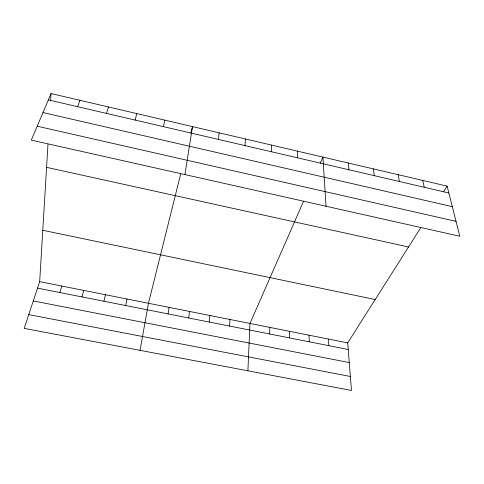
<?xml version="1.0" encoding="UTF-8"?>
<svg xmlns="http://www.w3.org/2000/svg" width="484" height="484" viewBox="0 0 484 484"><rect width="100%" height="100%" fill="white"/><g stroke="black" fill="none" stroke-linecap="round" stroke-linejoin="round"><path stroke-width="0.73" d="M269.697 333.99L269.818 327.402M271.391 151.74L271.536 145.079M247.887 370.804L249.98 323.457L303.407 201.616M420.62 227.91L347.712 342.89L351.481 390.455L24.2 328.37L39.676 281.652L47.976 144.323M50.59 101.041L51.044 93.545L447.113 186.122L459.8 236.259L31.303 140.112L51.044 93.545M245.019 145.611L245.448 138.987M229.525 326.053L229.985 319.482M209.203 322.041L209.838 315.477M218.375 139.416L219.101 132.828M188.724 317.994L189.534 311.442M168.087 313.916L169.079 307.376M184.936 174.585L192.493 126.608L190.877 133.094M140.045 350.343L148.461 303.274L180.659 174.089M163.441 126.645L164.79 120.135M125.695 305.543L127.05 299.021M103.921 301.242L105.47 294.732M135.127 120.062L136.803 113.589M81.971 296.904L83.72 290.406M59.841 292.536L61.789 286.044M106.51 113.413L108.519 106.976M77.585 106.686L79.933 100.297M320.269 163.175L322.931 157.094L326.016 206.244M443.501 191.821L447.113 186.122M28.756 314.618L350.374 376.491M33.287 300.945L349.273 362.576M37.534 288.125L348.238 349.502M39.676 281.652L347.712 342.89M42.78 230.281L375.203 299.536M46.585 167.355L408.526 246.985M37.195 126.215L456.031 221.357M42.985 112.554L452.31 206.662M48.352 99.892L448.856 192.995M422.756 180.429L424.244 187.272M398.163 174.682L399.391 181.494M373.333 168.874L374.295 175.662M348.256 163.017L348.952 169.769M328.461 339.06L328.824 345.667M309.058 335.206L309.264 341.807M297.358 151.117L297.503 157.808M289.511 331.316L289.559 337.911"/></g></svg>
